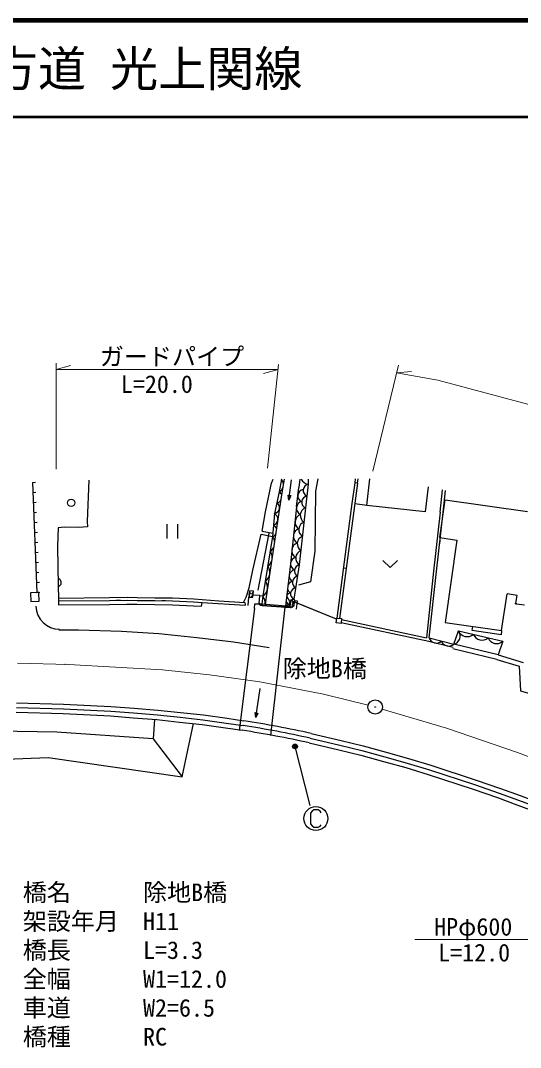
# Model space of a CAD drawing. Units: millimetres, scale not verified. Extents: x 40000 to 680000, y 20000 to 380000.
# Drawn here: x 234920 to 286894, y 273303 to 380000 of the extents above; entities that cross this region are included whole.
import ezdxf
from ezdxf.enums import TextEntityAlignment as Align

# ---------------------------------------------------------------- set-up
doc = ezdxf.new("R2010")
doc.units = ezdxf.units.MM
doc.header["$LTSCALE"] = 1000
doc.linetypes.add('CHAIN', pattern=[18.5, 12, -1.5, 3.5, -1.5])
for name, color, linetype, lineweight in [('M-BGD', 7, 'Continuous', 25), ('M-BGD-EXST', 7, 'Continuous', 25), ('M-BMK', 2, 'CHAIN', 13), ('M-BMK-SRVR', 3, 'Continuous', 25), ('M-STR-HTXT', 7, 'Continuous', 13), ('M-STR-STRC', 7, 'Continuous', 25), ('M-TTL', 2, 'Continuous', 140), ('M-TTL-LINE', 7, 'Continuous', 50)]:
    doc.layers.add(name, color=color, linetype=linetype, lineweight=lineweight)
doc.layers.add('M-STR-STR1', color=1, linetype='Continuous')
doc.layers.add('M-TTL-TXT', color=7, linetype='Continuous')
doc.styles.add('ＭＳ ゴシック', font='')
doc.styles.get('ＭＳ ゴシック').set_extended_font_data('MS Gothic')

msp = doc.modelspace()

# ---------------------------------------------------------------- linework, layer by layer
at = {"layer": 'M-BGD'}
for p, q in [((236171, 332016), (236471, 332028)), ((236171, 332016), (236619, 320584)), ((242016, 332255), (241841, 327947)), ((260371, 328943), (261022, 331944)), ((261022, 331944), (261173, 332346)), ((262057, 332350), (261811, 331032)), ((262109, 330921), (262379, 332352)), ((262798, 330165), (263102, 332278)), ((263955, 332359), (263838, 331485)), ((264853, 331815), (264842, 332363)), ((265826, 332368), (265589, 331107)), ((269965, 331942), (268781, 323078)), ((269668, 331982), (269379, 329822)), ((269723, 332386), (269668, 331982)), ((269965, 331942), (269668, 331982)), ((269965, 331942), (270026, 332388)), ((270921, 329607), (271225, 332393)), ((236212, 330977), (236512, 330989)), ((261811, 331032), (261312, 328775)), ((261893, 329336), (262109, 330921)), ((263613, 329463), (263838, 331485)), ((264568, 329360), (264853, 331815)), ((265589, 331107), (265522, 324882)), ((277282, 331545), (276998, 328943)), ((278550, 328910), (278799, 331243)), ((278848, 328886), (279093, 331185)), ((236253, 329938), (236552, 329949)), ((262798, 330165), (262731, 330680)), ((262731, 330680), (263008, 330640)), ((262818, 330303), (262768, 330654)), ((262768, 330654), (262966, 330626)), ((263008, 330640), (262798, 330165)), ((262830, 330383), (262804, 330629)), ((262804, 330629), (262923, 330612)), ((262966, 330626), (262818, 330303)), ((262923, 330612), (262830, 330383)), ((262847, 330501), (262841, 330603)), ((262841, 330603), (262881, 330597)), ((262881, 330597), (262847, 330501)), ((269379, 329822), (268783, 325361)), ((270921, 329607), (269676, 329780)), ((278525, 326277), (279065, 330190)), ((279065, 330190), (287621, 328987)), ((236293, 328898), (236593, 328910)), ((260030, 326956), (260371, 328943)), ((260484, 320127), (261893, 329336)), ((261312, 328775), (261119, 326390)), ((263613, 329463), (262977, 323569)), ((263929, 323441), (264568, 329360)), ((276998, 328943), (270921, 329607)), ((278550, 328910), (277864, 322788)), ((278154, 322764), (278848, 328886)), ((236334, 327859), (236634, 327871)), ((241841, 327947), (241871, 327408)), ((250126, 327670), (250126, 326170)), ((251266, 326170), (251266, 327670)), ((236375, 326820), (236675, 326831)), ((238824, 327309), (238773, 325397)), ((239466, 327378), (238824, 327309)), ((240989, 327338), (239466, 327378)), ((241871, 327408), (240989, 327338)), ((259080, 322908), (259950, 326621)), ((259619, 320833), (260776, 326739)), ((259950, 326621), (261119, 326390)), ((260030, 326956), (261147, 326735)), ((236416, 325780), (236715, 325792)), ((261119, 326390), (260115, 320213)), ((278524, 326024), (278479, 325626)), ((278525, 326277), (280276, 326027)), ((280276, 326027), (279056, 317464)), ((236456, 324741), (236756, 324753)), ((238773, 325397), (238797, 323218)), ((265522, 324882), (265053, 321690)), ((268783, 325361), (267786, 317918)), ((236497, 323702), (236797, 323713)), ((262977, 323569), (262451, 319159)), ((263352, 319866), (263929, 323441)), ((272595, 323899), (273345, 323179)), ((273345, 323179), (274095, 323899)), ((236538, 322662), (236838, 322674)), ((238797, 323218), (238854, 319694)), ((258700, 321064), (259080, 322908)), ((268781, 323078), (268222, 318927)), ((268781, 323078), (268484, 323118)), ((277864, 322788), (277120, 315876)), ((277402, 315848), (278154, 322764)), ((236579, 321623), (236878, 321635)), ((238914, 321976), (238818, 322006)), ((238831, 321206), (238926, 321240)), ((238995, 321929), (238914, 321976)), ((238926, 321240), (239006, 321289)), ((239076, 321850), (238995, 321929)), ((239006, 321289), (239084, 321370)), ((239126, 321771), (239076, 321850)), ((239084, 321370), (239131, 321451)), ((239159, 321676), (239126, 321771)), ((239131, 321451), (239161, 321548)), ((239161, 321548), (239159, 321676)), ((265053, 321690), (263803, 321339)), ((236837, 320568), (235958, 320550)), ((235958, 320550), (235977, 319639)), ((236619, 320584), (236919, 320595)), ((236837, 320568), (236687, 320561)), ((236855, 319657), (236837, 320568)), ((258373, 320082), (258700, 321064)), ((258577, 319211), (258656, 320102)), ((258721, 320756), (258656, 320102)), ((258656, 320102), (259053, 320073)), ((259089, 320386), (258688, 320426)), ((258769, 320094), (258688, 320426)), ((258721, 320756), (258786, 320416)), ((259126, 320709), (258721, 320756)), ((259089, 320386), (258900, 320084)), ((258985, 320397), (259126, 320709)), ((259053, 320073), (259126, 320709)), ((259791, 320250), (259079, 320303)), ((259717, 319400), (259791, 320250)), ((259791, 320250), (260115, 320213)), ((260115, 320213), (260023, 319386)), ((260400, 319309), (260484, 320127)), ((262923, 319625), (262640, 320128)), ((284938, 316626), (285504, 320423)), ((286545, 320267), (285504, 320423)), ((286425, 319463), (286545, 320267)), ((235977, 319639), (236855, 319657)), ((238851, 319994), (244161, 320043)), ((238854, 319694), (244165, 319743)), ((238854, 319688), (238858, 319294)), ((238858, 319294), (244168, 319343)), ((244161, 320043), (246000, 320074)), ((244165, 319743), (245998, 319774)), ((244171, 319343), (246005, 319374)), ((245272, 319762), (244872, 319755)), ((245986, 319374), (247021, 319345)), ((245998, 319774), (247032, 319744)), ((246000, 320074), (247037, 320044)), ((247030, 319344), (248877, 319334)), ((247032, 319744), (248879, 319734)), ((247037, 320044), (248882, 320034)), ((248872, 319334), (250719, 319304)), ((248879, 319734), (250725, 319704)), ((248882, 320034), (250735, 320003)), ((250002, 319715), (249602, 319722)), ((250707, 319304), (252897, 319203)), ((250725, 319704), (252915, 319603)), ((250735, 320003), (252933, 319902)), ((252888, 319204), (253742, 319144)), ((252915, 319603), (253788, 319542)), ((252933, 319902), (255534, 319722)), ((253742, 319144), (253788, 319542)), ((253788, 319542), (258276, 319253)), ((255534, 319722), (258243, 319531)), ((258085, 319546), (258373, 320082)), ((258243, 319531), (258276, 319253)), ((259246, 318914), (259268, 319406)), ((259246, 318914), (259268, 319406)), ((259268, 319406), (259717, 319400)), ((259717, 319400), (260023, 319386)), ((259749, 319455), (259751, 319485)), ((259755, 319404), (259749, 319455)), ((259781, 319342), (259755, 319404)), ((259808, 319300), (259781, 319342)), ((259846, 319268), (259808, 319300)), ((259904, 319233), (259846, 319268)), ((259953, 319220), (259904, 319233)), ((260032, 319214), (259953, 319220)), ((260023, 319386), (262940, 319139)), ((262974, 319002), (260032, 319214)), ((260032, 319214), (262974, 319002)), ((262410, 319049), (260917, 305720)), ((262940, 319139), (263061, 319852)), ((263305, 319104), (262940, 319139)), ((267774, 317795), (262975, 319752)), ((267774, 317795), (263032, 319728)), ((263061, 319852), (263207, 319802)), ((263177, 319037), (263125, 319011)), ((263184, 319344), (263175, 319393)), ((263230, 319084), (263177, 319037)), ((263183, 319457), (263205, 319502)), ((263202, 319301), (263184, 319344)), ((263237, 319256), (263202, 319301)), ((263205, 319502), (263235, 319539)), ((263207, 319802), (263352, 319866)), ((263264, 319131), (263230, 319084)), ((263235, 319539), (263280, 319573)), ((263273, 319227), (263237, 319256)), ((263288, 319190), (263264, 319131)), ((263318, 319204), (263273, 319227)), ((263280, 319573), (263323, 319591)), ((263291, 319230), (263288, 319190)), ((263386, 319701), (263305, 319104)), ((263372, 319601), (263318, 319204)), ((263323, 319591), (263372, 319601)), ((263352, 319866), (263386, 319701)), ((263700, 319690), (263386, 319701)), ((263595, 318837), (263700, 319690)), ((286467, 319407), (287323, 319288)), ((259246, 318914), (257649, 306220)), ((263054, 318996), (262974, 319002)), ((263125, 319011), (263054, 318996)), ((268222, 318927), (268097, 317888)), ((267737, 317416), (267786, 317918)), ((268257, 317366), (267737, 317416)), ((267786, 317918), (268305, 317868)), ((268305, 317868), (268257, 317366)), ((268265, 317446), (277365, 315507)), ((268295, 317759), (277120, 315876)), ((279056, 317464), (284938, 316626)), ((281867, 316612), (281930, 317055)), ((277402, 315848), (279979, 315196)), ((279979, 315196), (280453, 316578)), ((280453, 316578), (285050, 315502)), ((284888, 316186), (281867, 316612)), ((284938, 316626), (284888, 316186)), ((279909, 314848), (277363, 315492)), ((284578, 314091), (279979, 315196)), ((285050, 315502), (284578, 314091)), ((284448, 313608), (279859, 314711)), ((284578, 314091), (287170, 313314)), ((284448, 313608), (286760, 312915)), ((286760, 312915), (286886, 310365)), ((259397, 307575), (259822, 310603)), ((286886, 310365), (287724, 310107)), ((234490, 308624), (239371, 308488)), ((234499, 309124), (239391, 308988)), ((239371, 308488), (244292, 308241)), ((239391, 308988), (244323, 308740)), ((244323, 308740), (246718, 308559)), ((246718, 308559), (249194, 308365)), ((249194, 308365), (251563, 308108)), ((234480, 308124), (239352, 307988)), ((239352, 307988), (244260, 307742)), ((244260, 307742), (246641, 307562)), ((244292, 308241), (246679, 308061)), ((246641, 307562), (249101, 307370)), ((246679, 308061), (249147, 307868)), ((248861, 307389), (248704, 305361)), ((249101, 307370), (251455, 307114)), ((249147, 307868), (251509, 307611)), ((251509, 307611), (253865, 307354)), ((251563, 308108), (253928, 307850)), ((253865, 307354), (256313, 307005)), ((253928, 307850), (256385, 307500)), ((256385, 307500), (258138, 307243)), ((259397, 307575), (259327, 308090)), ((259327, 308090), (259605, 308051)), ((259416, 307714), (259364, 308064)), ((259364, 308064), (259562, 308036)), ((259605, 308051), (259397, 307575)), ((259427, 307793), (259401, 308039)), ((259401, 308039), (259520, 308022)), ((259562, 308036), (259416, 307714)), ((259520, 308022), (259427, 307793)), ((259444, 307912), (259438, 308014)), ((259438, 308014), (259478, 308008)), ((259478, 308008), (259444, 307912)), ((238704, 306069), (225103, 306319)), ((251455, 307114), (253803, 306857)), ((251720, 301426), (252895, 306957)), ((253803, 306857), (256242, 306510)), ((256242, 306510), (257984, 306255)), ((256313, 307005), (258061, 306749)), ((248704, 305361), (238704, 306069)), ((248704, 305361), (251720, 301426)), ((265039, 305440), (268129, 304715)), ((265147, 305928), (268246, 305202)), ((268246, 305202), (270541, 304642)), ((264932, 304952), (268013, 304229)), ((268013, 304229), (270290, 303674)), ((268129, 304715), (270416, 304158)), ((270416, 304158), (272801, 303503)), ((270541, 304642), (272935, 303985)), ((202427, 302149), (237780, 303430)), ((237780, 303430), (251720, 301426)), ((270290, 303674), (272667, 303022)), ((272667, 303022), (274973, 302374)), ((272801, 303503), (275113, 302854)), ((272935, 303985), (275253, 303334)), ((275253, 303334), (277590, 302627)), ((274973, 302374), (277289, 301673)), ((275113, 302854), (277439, 302150)), ((277439, 302150), (282127, 300616)), ((277590, 302627), (282287, 301090)), ((277289, 301673), (281967, 300142)), ((282287, 301090), (284832, 300207)), ((281967, 300142), (284497, 299265)), ((282127, 300616), (284664, 299736)), ((284832, 300207), (286864, 299467)), ((284497, 299265), (286519, 298529)), ((284664, 299736), (286691, 298998)), ((286691, 298998), (288938, 298162)), ((286864, 299467), (291499, 297743)), ((286519, 298529), (288763, 297694))]:
    msp.add_line(p, q, dxfattribs=at)
for centre, radius in [((240183, 329892), 375), ((260043, 319343), 25), ((263294, 319471), 50), ((286412, 319421), 50)]:
    msp.add_circle(centre, radius, dxfattribs=at)
for centre, radius, start, end in [((261410, 331771), 843, 352.94067, 40.79102), ((261652, 333076), 843, 298.11108, 300.54565), ((264946, 332759), 941, 205.0957, 263.72351), ((261410, 331771), 843, 298.10803, 345.66614), ((261490, 330509), 615, 15.1084, 57.57922), ((264378, 330626), 637, 97.36218, 249.39392), ((264936, 331181), 637, 97.3728, 249.39392), ((261225, 329393), 615, 277.47302, 57.58142), ((261490, 330509), 615, 277.48486, 329.39832), ((264331, 329327), 724, 103.11841, 244.38245), ((264786, 329957), 637, 97.36218, 249.38843), ((261029, 328190), 644, 287.16675, 63.54724), ((261498, 328731), 615, 52.65808, 57.58142), ((264277, 327893), 817, 108.18897, 173.83789), ((264814, 328582), 817, 108.19348, 239.48682), ((260928, 327012), 644, 12.32202, 63.54333), ((264277, 327893), 817, 173.83789, 239.48682), ((264661, 327112), 817, 108.18896, 239.48682), ((260928, 327012), 644, 287.15576, 330.28296), ((264096, 326422), 817, 173.83789, 239.48682), ((264096, 326422), 817, 108.18897, 173.83789), ((260310, 325728), 1050, 3.00073, 38.90942), ((263937, 324940), 817, 108.18897, 173.83789), ((264502, 325630), 817, 108.18896, 239.48682), ((260041, 324186), 1050, 358.05786, 38.90613), ((260310, 325728), 1050, 302.63477, 339.60425), ((263937, 324940), 817, 173.83789, 239.48682), ((264343, 324148), 817, 108.18884, 239.47961), ((259800, 322646), 1050, 302.63477, 38.90613), ((260041, 324186), 1050, 302.63477, 344.54712), ((263681, 323545), 694, 101.74304, 246.46875), ((264029, 322807), 633, 98.3136, 243.35901), ((263487, 322285), 633, 98.30408, 243.35901), ((263816, 321625), 633, 98.30408, 243.35901), ((259555, 321094), 1050, 302.62976, 38.90613), ((263297, 321093), 633, 98.30408, 157.14063), ((259286, 319553), 1050, 347.42969, 38.90869), ((263106, 319901), 633, 98.30408, 145.11816), ((263297, 321093), 633, 189.25012, 243.35901), ((263626, 320433), 633, 98.30408, 243.35242), ((259514, 318733), 1050, 33.9148, 38.90613), ((259778, 320263), 1050, 302.63477, 307.93982), ((262916, 318709), 633, 98.30408, 135.47217), ((263106, 319901), 633, 201.27271, 243.35901), ((263435, 319241), 633, 129.62732, 188.71338), ((263435, 319241), 633, 98.31055, 115.06958), ((278152, 316120), 800, 199.65833, 311.95019), ((279743, 316049), 879, 284.89783, 37.19873), ((281346, 316962), 974, 202.93799, 310.72436), ((282885, 316599), 974, 202.93787, 310.72437), ((284424, 316235), 974, 202.93787, 310.71887), ((279433, 315792), 800, 199.66016, 311.94617), ((240301, 192875), 114750, 77.60999, 81.14038), ((240301, 192875), 115250, 77.60998, 81.14038), ((240301, 192875), 115750, 77.60999, 81.14038)]:
    msp.add_arc(centre, radius, start, end, dxfattribs=at)
at = {"layer": 'M-BGD-EXST'}
for p, q in [((265017, 298436), (263456, 304582)), ((265225, 297840), (265075, 297640)), ((265425, 297990), (265225, 297840)), ((265875, 297990), (265425, 297990)), ((266075, 297840), (265875, 297990)), ((266175, 297690), (266075, 297840)), ((265075, 297640), (265075, 296540)), ((265075, 296540), (265225, 296340)), ((265225, 296340), (265425, 296190)), ((265425, 296190), (265875, 296190)), ((265875, 296190), (266075, 296290)), ((266075, 296290), (266175, 296440))]:
    msp.add_line(p, q, dxfattribs=at)
for centre, radius in [((263456, 304582), 250), ((263456, 304582), 150), ((263456, 304582), 50), ((265625, 297090), 1250)]:
    msp.add_circle(centre, radius, dxfattribs=at)
at = {"layer": 'M-BMK'}
for p, q in [((234609, 313224), (239908, 313105)), ((239908, 313105), (249690, 312534)), ((249690, 312534), (254563, 312028)), ((254563, 312028), (259801, 311280)), ((259801, 311280), (266425, 309998)), ((266425, 309998), (271063, 308855)), ((272510, 308463), (279208, 306485)), ((279208, 306485), (286585, 303955)), ((286585, 303955), (295743, 300465))]:
    msp.add_line(p, q, dxfattribs=at)
msp.add_circle((239540, 313114), 15, dxfattribs=at)
at = {"layer": 'M-BMK-SRVR'}
for radius in [750, 30]:
    msp.add_circle((271791, 308676), radius, dxfattribs=at)
at = {"layer": 'M-STR-HTXT'}
for p, q in [((238618, 333395), (238618, 344389)), ((238618, 343733), (240118, 344153)), ((238618, 343733), (261692, 343733)), ((261692, 343733), (260192, 343313)), ((260599, 333480), (261750, 344277)), ((271550, 333181), (274209, 344195)), ((274017, 343399), (275568, 343544)), ((274017, 343399), (278293, 342624)), ((290593, 284503), (275911, 284503))]:
    msp.add_line(p, q, dxfattribs=at)
msp.add_lwpolyline([(278293, 342624), (287763, 340090), (297183, 337393), (306474, 334419), (315742, 331233), (325001, 328011), (334242, 324927), (343579, 321941), (352914, 318954), (362204, 315845), (371358, 312527), (380486, 308961), (389549, 305223), (398567, 301370), (407452, 297503), (416427, 293569), (420715, 291684)], dxfattribs=at)
at = {"layer": 'M-STR-STRC'}
for p, q in [((240940, 316656), (238890, 316656)), ((245406, 316510), (240940, 316656)), ((249286, 316290), (245406, 316510)), ((253240, 315851), (249286, 316290)), ((257047, 315412), (253240, 315851)), ((260781, 314826), (257047, 315412))]:
    msp.add_line(p, q, dxfattribs=at)
msp.add_arc((239004, 319249), 2500, 182.49512, 269.12207, dxfattribs=at)
at = {"layer": 'M-TTL'}
msp.add_line((680000, 380000), (40000, 380000), dxfattribs=at)
at = {"layer": 'M-TTL-LINE'}
msp.add_line((40000, 370000), (680000, 370000), dxfattribs=at)

# ---------------------------------------------------------------- texts
at = {"layer": 'M-STR-HTXT', "style": 'ＭＳ ゴシック'}
for s, p in [('ガードパイプ', (243165, 343621)), ('L=20.0', (245353, 340760)), ('橋名\u3000\u3000\u3000除地B橋', (235153, 287953)), ('架設年月\u3000H11', (235153, 284953)), ('HPφ600', (277919, 284375)), ('橋長\u3000\u3000\u3000L=3.3', (235153, 281953)), ('L=12.0', (278335, 281691)), ('全幅\u3000\u3000\u3000W1=12.0', (235153, 278953)), ('車道\u3000\u3000\u3000W2=6.5', (235153, 275953)), ('橋種\u3000\u3000\u3000RC', (235153, 272953))]:
    msp.add_text(s, height=1833, dxfattribs=at).set_placement(p, align=Align.BOTTOM_LEFT)
at = {"layer": 'M-STR-STR1', "style": 'ＭＳ ゴシック'}
msp.add_text('除地B橋', height=1833, dxfattribs=at).set_placement((262180, 311209), align=Align.BOTTOM_LEFT)
at = {"layer": 'M-TTL-TXT', "style": 'ＭＳ ゴシック'}
msp.add_text('主要地方道 光上関線', height=3666, dxfattribs=at).set_placement((216734, 375000), align=Align.MIDDLE_LEFT)

doc.saveas('drawing.dxf')
